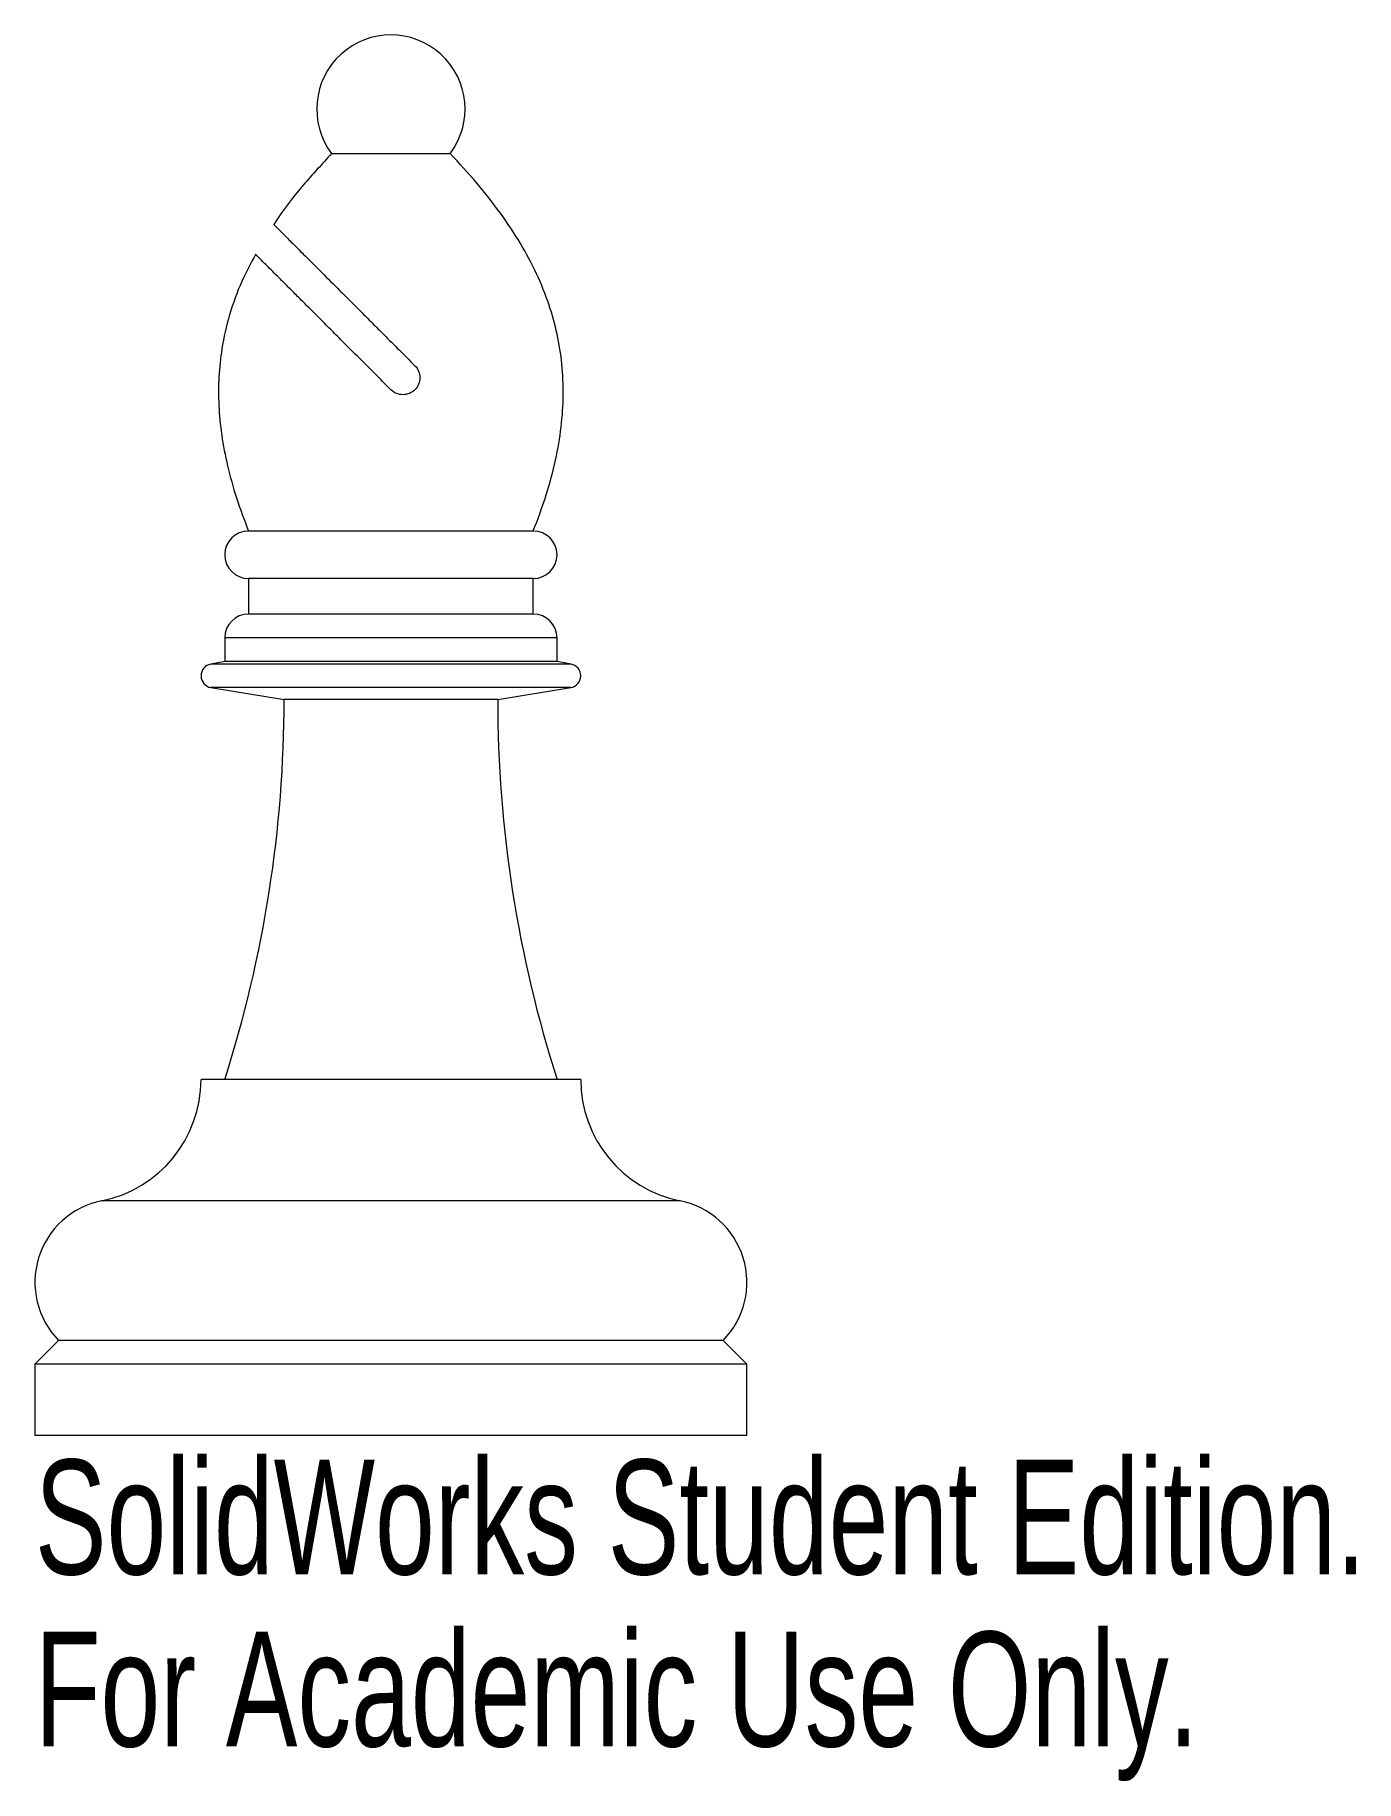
# Paper-space layout '_Left' of a CAD drawing. Header units: millimetres. Extents: x -15 to 40.7, y -14.6 to 59.
import ezdxf

# ---------------------------------------------------------------- set-up
doc = ezdxf.new("R2010")
doc.units = ezdxf.units.MM
doc.styles.add('SLDTEXTSTYLE0', font='TXT', dxfattribs={"width": 0.7})

psp = doc.layouts.new('_Left')

# ---------------------------------------------------------------- linework, layer by layer
at = {"color": 7, "linetype": 'Continuous', "lineweight": 15}
for p, q in [((-2.5, 54), (2.5, 54)), ((6, 38.1), (-6, 38.1)), ((-6, 36.1), (-6, 34.6)), ((6, 36.1), (-6, 36.1)), ((6, 34.6), (6, 36.1)), ((6, 34.6), (-6, 34.6)), ((-7, 33.6), (-7, 32.6)), ((7, 32.6), (7, 33.6)), ((-7, 32.6), (-7.59, 32.492)), ((7, 32.6), (-7, 32.6)), ((7.59, 32.492), (7, 32.6)), ((-7.581, 31.507), (-4.5, 31)), ((4.5, 31), (-4.5, 31)), ((4.5, 31), (7.581, 31.507)), ((8, 15), (-8, 15)), ((-14, 4), (-15, 3)), ((14, 4), (-14, 4)), ((15, 3), (14, 4)), ((-15, 3), (-15, 0)), ((15, 3), (-15, 3)), ((15, 0), (15, 3)), ((15, 0), (-15, 0))]:
    psp.add_line(p, q, dxfattribs=at)
at = {"color": 8, "linetype": 'Continuous', "lineweight": 15}
for p, q in [((7, 33.6), (-7, 33.6)), ((7.59, 32.492), (-7.59, 32.492)), ((7.581, 31.507), (-7.581, 31.507)), ((12.191, 9.881), (-12.191, 9.881))]:
    psp.add_line(p, q, dxfattribs=at)
at = {"color": 7, "linetype": 'Continuous', "lineweight": 15}
for centre, radius, start, end in [((0, 55.875), 3.125, 323.1301, 216.8699), ((-6, 37.1), 1, 90, 270), ((6, 37.1), 1, 270, 90), ((-6, 33.6), 1, 90, 180), ((6, 33.6), 1, 0, 90), ((-7.5, 32), 0.5, 100.38886, 260.66249), ((7.5, 32), 0.5, 279.33751, 79.61114), ((-56.95, 31), 52.45, 342.23868, 0), ((56.95, 31), 52.45, 180, 197.76132), ((-13.222, 15), 5.222, 281.38806, 0), ((13.222, 15), 5.222, 180, 258.61194), ((-11.5, 6.449), 3.5, 101.38806, 224.41531), ((11.5, 6.449), 3.5, 315.58469, 78.61194)]:
    psp.add_arc(centre, radius, start, end, dxfattribs=at)
for points, knots in [([(-2.5, 54), (-2.902, 53.56), (-3.684, 52.705), (-4.495, 51.701), (-4.864, 51.119), (-4.931, 51.012)], [0, 0, 0, 0, 0.4639864, 0.901533, 1, 1, 1, 1]), ([(6, 38.1), (6.191, 38.606), (6.561, 39.584), (6.952, 41.055), (7.195, 42.464), (7.286, 43.82), (7.23, 45.13), (7.029, 46.398), (6.675, 47.672), (6.157, 48.954), (5.464, 50.247), (4.617, 51.517), (3.627, 52.781), (2.883, 53.586), (2.5, 54)], [0, 0, 0, 0, 0.0930972, 0.1798689, 0.2613911, 0.3388387, 0.4134618, 0.4865427, 0.5593395, 0.640479, 0.7240762, 0.8112837, 0.9030217, 1, 1, 1, 1]), ([(-4.939, 51.017), (-4.938, 51.016), (-4.935, 51.013), (-4.875, 50.953), (-4.728, 50.806), (-4.442, 50.52), (-4.049, 50.127), (-3.537, 49.615), (-2.908, 48.986), (-2.281, 48.358), (-1.725, 47.802), (-1.267, 47.344), (-0.791, 46.868), (-0.251, 46.328), (0.352, 45.725), (0.791, 45.286), (1.012, 45.065)], [0, 0, 0, 0, 0.036118, 0.080974, 0.161158, 0.2434, 0.329272, 0.417003, 0.516823, 0.618902, 0.675252, 0.731962, 0.789798, 0.848019, 0.923577, 1, 1, 1, 1]), ([(-5.706, 49.755), (-5.907, 49.379), (-6.342, 48.564), (-6.822, 47.225), (-7.132, 45.875), (-7.267, 44.592), (-7.269, 43.377), (-7.146, 42.121), (-6.894, 40.82), (-6.519, 39.466), (-6.177, 38.565), (-6, 38.1)], [0, 0, 0, 0, 0.105619, 0.228964, 0.35131, 0.44857, 0.548344, 0.65205, 0.761057, 0.876647, 1, 1, 1, 1]), ([(0, 44.053), (-0.188, 44.242), (-0.567, 44.62), (-1.135, 45.188), (-1.701, 45.755), (-2.235, 46.289), (-2.73, 46.783), (-3.186, 47.24), (-3.624, 47.678), (-4.025, 48.078), (-4.384, 48.437), (-4.703, 48.756), (-4.99, 49.043), (-5.226, 49.279), (-5.412, 49.465), (-5.553, 49.607), (-5.651, 49.704), (-5.712, 49.765), (-5.701, 49.755), (-5.697, 49.75)], [0, 0, 0, 0, 0.066451, 0.133443, 0.202198, 0.271586, 0.332088, 0.393043, 0.455474, 0.518438, 0.575587, 0.633189, 0.69232, 0.752028, 0.803444, 0.855298, 0.908623, 0.962493, 1, 1, 1, 1]), ([(1.012, 45.065), (1.079, 44.998), (1.132, 44.919), (1.203, 44.746), (1.222, 44.652), (1.221, 44.371), (1.144, 44.185), (0.946, 43.988), (0.867, 43.935), (0.694, 43.863), (0.602, 43.844), (0.318, 43.843), (0.134, 43.919), (0, 44.053)], [0, 0, 0, 0, 0.125, 0.125, 0.25, 0.25, 0.5, 0.5, 0.625, 0.625, 0.75, 0.75, 1, 1, 1, 1])]:
    psp.add_open_spline(points, degree=3, knots=knots, dxfattribs=at)

# ---------------------------------------------------------------- texts
at = {"color": 7, "linetype": 'Continuous', "char_height": 4.83362, "attachment_point": 1, "style": 'SLDTEXTSTYLE0'}
for s, insert in [('SolidWorks Student Edition.', (-15, -1.02)), ('For Academic Use Only.', (-15, -8.27))]:
    psp.add_mtext(s, dxfattribs=dict(at, insert=insert))

doc.saveas('drawing.dxf')
